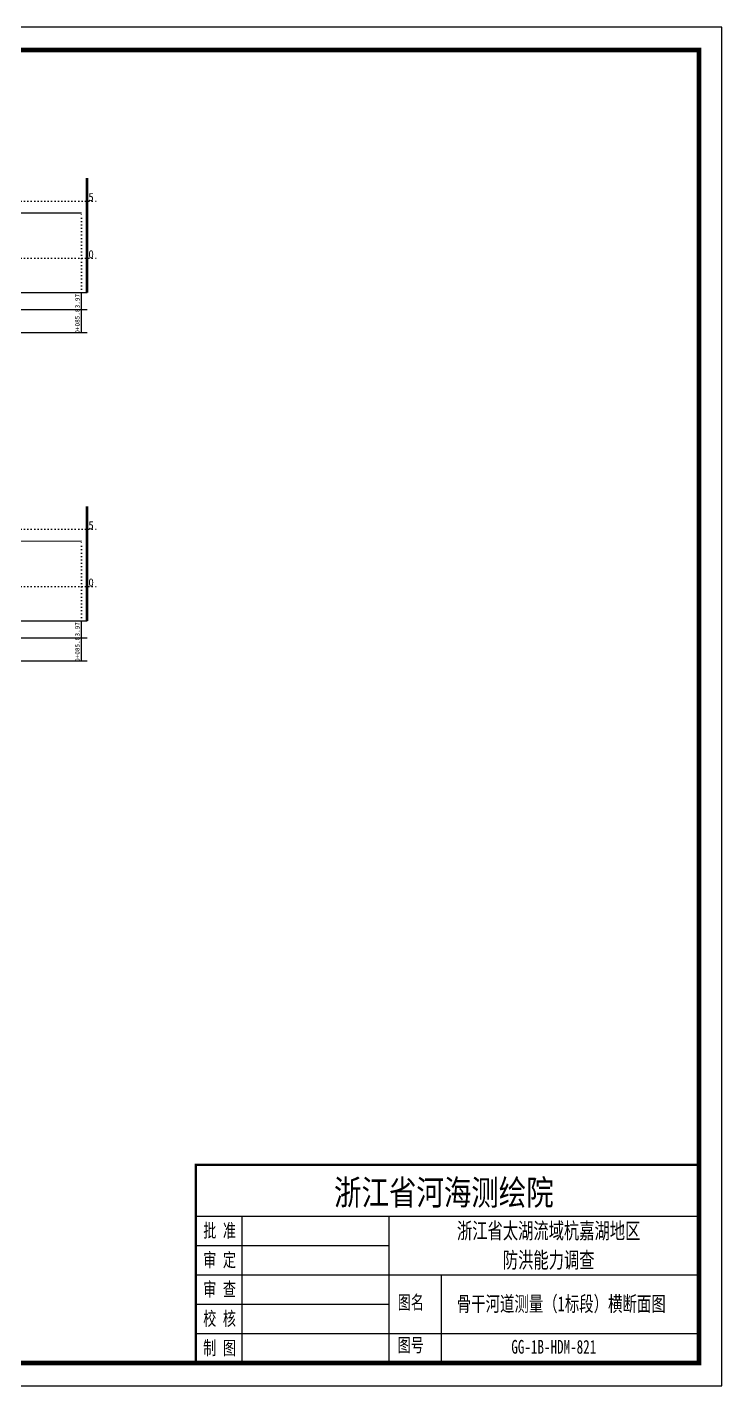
# Model space of a CAD drawing. Header units: millimetres. Extents: x 519117 to 520888, y 3371934 to 3372231.
# Drawn here: x 519835 to 519986.9, y 3371934.2 to 3372231.2 of the extents above; entities that cross this region are included whole.
import ezdxf
from ezdxf.enums import TextEntityAlignment as Align

# ---------------------------------------------------------------- set-up
doc = ezdxf.new("R2010")
doc.units = ezdxf.units.MM
doc.header["$LTSCALE"] = 0.4
doc.header["$MEASUREMENT"] = 0
doc.linetypes.add('X4', pattern=[1.6, 0, -1.6])
for name, color, linetype in [('DMX', 1, 'Continuous'), ('TEXT', 7, 'Continuous'), ('zdm1', 5, 'Continuous'), ('ZDMT5', 3, 'Continuous'), ('图框', 7, 'Continuous')]:
    doc.layers.add(name, color=color, linetype=linetype)
doc.styles.add('HDM', font='fangsong_GB2312.ttf')
doc.styles.add('tk2', font='', dxfattribs={"width": 0.8})
doc.styles.get('tk2').set_extended_font_data('SimSun')

msp = doc.modelspace()

# ---------------------------------------------------------------- linework, layer by layer
at = {"lineweight": 100, "const_width": 0.5}
msp.add_lwpolyline([(519981.88, 3371982.45), (519871.88, 3371982.45), (519871.88, 3371939.17), (519981.88, 3371939.17), (519981.88, 3371982.45)], dxfattribs=at)
at = {"layer": 'DMX', "linetype": 'Continuous', "flags": 128}
for points in [[(519632.46, 3372190.77), (519662.48, 3372190.37), (519673.73, 3372189.57), (519697.56, 3372182.65), (519710.98, 3372183.27), (519717.28, 3372183.12), (519728.53, 3372181.82), (519737.56, 3372180.82), (519744.73, 3372180.65), (519749.61, 3372180.87), (519755.51, 3372181.57), (519769.11, 3372182.2), (519776.43, 3372182.5), (519784.16, 3372182.75), (519788.03, 3372183.15), (519791.76, 3372183.37), (519796.51, 3372183.52), (519811.28, 3372190.72), (519827.88, 3372190.55), (519846.88, 3372190.6)], [(519632.46, 3372119.02), (519662.48, 3372118.62), (519673.73, 3372117.82), (519697.56, 3372110.9), (519710.98, 3372111.52), (519717.28, 3372111.37), (519728.53, 3372110.07), (519737.56, 3372109.07), (519744.73, 3372108.9), (519749.61, 3372109.12), (519755.51, 3372109.82), (519769.11, 3372110.45), (519776.43, 3372110.75), (519784.16, 3372111), (519788.03, 3372111.4), (519791.76, 3372111.62), (519796.51, 3372111.77), (519811.28, 3372118.97), (519827.88, 3372118.8), (519846.88, 3372118.85)]]:
    msp.add_lwpolyline(points, dxfattribs=at)
at = {"layer": 'TEXT', "color": 0}
for p, q in [((519871.88, 3371971.25, 0), (519981.88, 3371971.25, 0)), ((519881.96, 3371971.25, 0), (519881.96, 3371945.59, 0)), ((519914.05, 3371971.25, 0), (519914.05, 3371945.59, 0)), ((519871.88, 3371964.84, 0), (519914.05, 3371964.84, 0)), ((519871.88, 3371958.42, 0), (519914.05, 3371958.42, 0)), ((519914.05, 3371958.42, 0), (519981.88, 3371958.42, 0)), ((519925.53, 3371958.42, 0), (519925.53, 3371939.17, 0)), ((519871.88, 3371952, 0), (519914.05, 3371952, 0)), ((519871.88, 3371945.59, 0), (519981.88, 3371945.59, 0)), ((519881.96, 3371945.59, 0), (519881.96, 3371939.17, 0)), ((519914.05, 3371945.59, 0), (519914.05, 3371939.17, 0))]:
    msp.add_line(p, q, dxfattribs=at)
at = {"layer": 'zdm1', "linetype": 'Continuous'}
for p, q in [((519848.01, 3372173.17), (519848.01, 3372198.17)), ((519848.26, 3372173.17), (519848.26, 3372198.17)), ((519632.46, 3372173.17), (519848.13, 3372173.17)), ((519621.21, 3372169.42), (519848.13, 3372169.42)), ((519621.21, 3372164.42), (519848.13, 3372164.42)), ((519848.01, 3372101.42), (519848.01, 3372126.42)), ((519848.26, 3372101.42), (519848.26, 3372126.42)), ((519632.46, 3372101.42), (519848.13, 3372101.42)), ((519621.21, 3372097.67), (519848.13, 3372097.67)), ((519621.21, 3372092.67), (519848.13, 3372092.67))]:
    msp.add_line(p, q, dxfattribs=at)
at = {"layer": 'zdm1', "linetype": 'X4'}
for p, q in [((519628.71, 3372193.17), (519850.63, 3372193.17)), ((519628.71, 3372180.67), (519850.63, 3372180.67)), ((519628.71, 3372121.42), (519850.63, 3372121.42)), ((519628.71, 3372108.92), (519850.63, 3372108.92))]:
    msp.add_line(p, q, dxfattribs=at)
at = {"layer": 'zdm1', "linetype": 'Continuous', "flags": 128}
for points in [[(519848.13, 3372195.67, 0.25, 0.25, 0), (519848.13, 3372198.17, 0.25, 0.25, 0)], [(519848.13, 3372190.67, 0.25, 0.25, 0), (519848.13, 3372193.17, 0.25, 0.25, 0)], [(519848.13, 3372185.67, 0.25, 0.25, 0), (519848.13, 3372188.17, 0.25, 0.25, 0)], [(519848.13, 3372180.67, 0.25, 0.25, 0), (519848.13, 3372183.17, 0.25, 0.25, 0)], [(519848.13, 3372175.67, 0.25, 0.25, 0), (519848.13, 3372178.17, 0.25, 0.25, 0)], [(519848.13, 3372123.92, 0.25, 0.25, 0), (519848.13, 3372126.42, 0.25, 0.25, 0)], [(519848.13, 3372118.92, 0.25, 0.25, 0), (519848.13, 3372121.42, 0.25, 0.25, 0)], [(519848.13, 3372113.92, 0.25, 0.25, 0), (519848.13, 3372116.42, 0.25, 0.25, 0)], [(519848.13, 3372108.92, 0.25, 0.25, 0), (519848.13, 3372111.42, 0.25, 0.25, 0)], [(519848.13, 3372103.92, 0.25, 0.25, 0), (519848.13, 3372106.42, 0.25, 0.25, 0)]]:
    msp.add_lwpolyline(points, format="xyseb", dxfattribs=at)
at = {"layer": 'ZDMT5', "linetype": 'X4'}
for p, q in [((519846.88, 3372173.17), (519846.88, 3372190.6)), ((519846.88, 3372101.42), (519846.88, 3372118.85))]:
    msp.add_line(p, q, dxfattribs=at)
at = {"layer": 'ZDMT5', "linetype": 'Continuous'}
for p, q in [((519846.88, 3372164.42), (519846.88, 3372173.17)), ((519846.88, 3372092.67), (519846.88, 3372101.42))]:
    msp.add_line(p, q, dxfattribs=at)
at = {"layer": '图框', "flags": 128}
msp.add_lwpolyline([(519566.88, 3371934.17), (519986.88, 3371934.17), (519986.88, 3372231.17), (519566.88, 3372231.17)], close=True, dxfattribs=at)
at = {"layer": '图框', "const_width": 1, "flags": 128}
msp.add_lwpolyline([(519591.88, 3371939.17), (519981.88, 3371939.17), (519981.88, 3372226.17), (519591.88, 3372226.17)], close=True, dxfattribs=at)

# ---------------------------------------------------------------- texts
at = {"layer": 'TEXT', "color": 7, "ltscale": 8, "style": 'tk2'}
for tag, p, s, height, width in [('浙江省河海测绘院', (519902.1, 3371973.69, 0), '（单位名称）', 5.5, 0.8), ('批 准', (519873.5, 3371966.62, 0), '批准', 3, 0.7), ('审 定', (519873.5, 3371960.21, 0), '审定', 3, 0.7), ('审 查', (519873.5, 3371953.79, 0), '审 查', 3, 0.7), ('图名', (519916.03, 3371950.92, 0), '审查', 3, 0.7), ('校 核', (519873.5, 3371947.37, 0), '校 核', 3, 0.7), ('制 图', (519873.5, 3371940.96, 0), '制 图', 3, 0.7), ('图号', (519915.99, 3371941.59, 0), '图号', 3, 0.7)]:
    msp.add_attdef(tag, p, s, height=height, dxfattribs=dict(at, width=width))
at = {"layer": 'TEXT', "color": 0, "style": 'tk2', "width": 0.7}
for tag, text, height, p in [('浙江省太湖流域杭嘉湖地区', '浙江省太湖流域杭嘉湖地区', 3.5, (519949.02, 3371968.07, -206.67)), ('防洪能力调查', '防洪能力调查', 3.5, (519949.02, 3371961.68, -206.67)), ('骨干河道测量（1标段）横断面图', '骨干河道测量（1标段）横断面图', 3.3, (519951.77, 3371952.1, -206.67)), ('GG-1B-HDM-821', 'GG-1B-HDM-001', 3, (519950.14, 3371942.7, -206.67))]:
    msp.add_attdef(tag, text=text, height=height, dxfattribs=at).set_placement(p, align=Align.MIDDLE_CENTER)
at = {"layer": 'zdm1', "linetype": 'Continuous', "style": 'HDM'}
for s, p in [('5', (519848.38, 3372193.17)), ('0', (519848.38, 3372180.67)), ('5', (519848.38, 3372121.42)), ('0', (519848.38, 3372108.92))]:
    msp.add_text(s, height=1.75, dxfattribs=at).set_placement(p)
at = {"layer": 'ZDMT5', "linetype": 'Continuous', "style": 'HDM'}
for s, p in [('3.97', (519846.76, 3372171.3)), ('0+085.8', (519846.76, 3372166.92)), ('3.97', (519846.76, 3372099.55)), ('0+085.8', (519846.76, 3372095.17))]:
    msp.add_text(s, height=1, rotation=90, dxfattribs=at).set_placement(p, align=Align.BOTTOM_CENTER)

doc.saveas('drawing.dxf')
